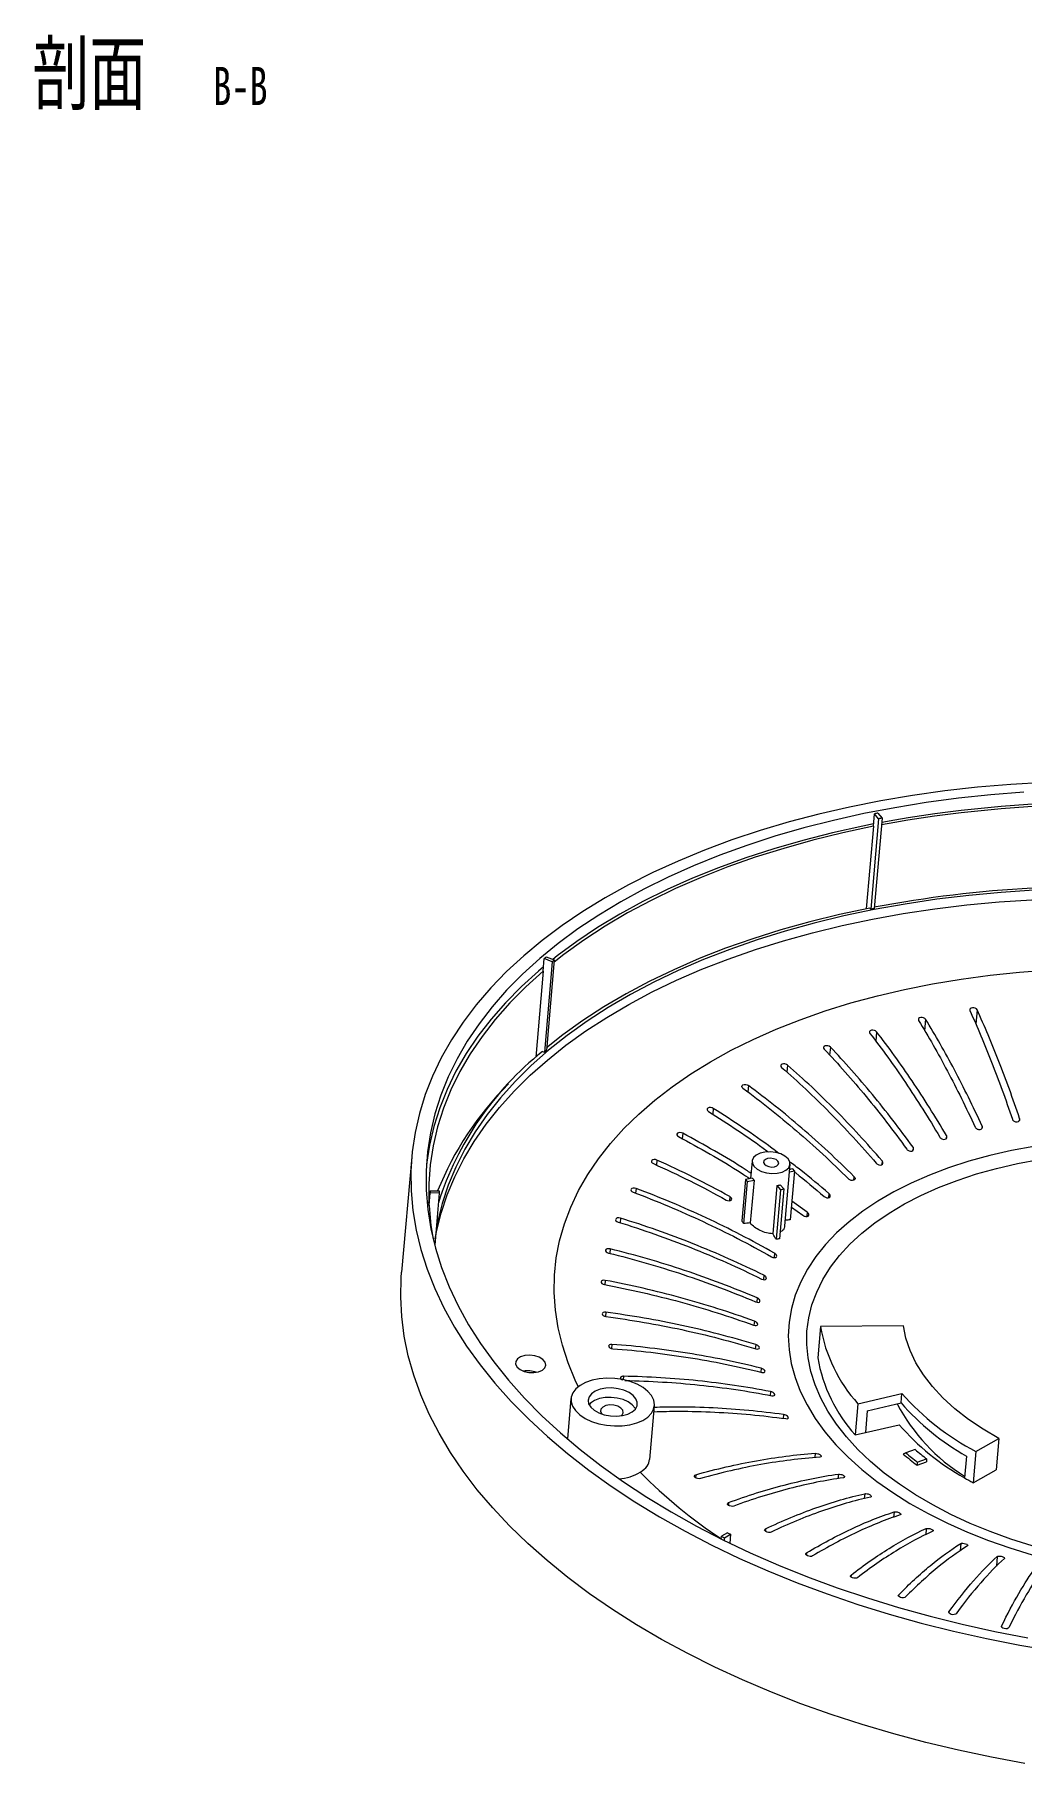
# Model space of a CAD drawing. Header units: inches. Extents: x -602 to 2189, y 557 to 1254.
# Drawn here: x -86.4 to 4.4, y 716.6 to 875.6 of the extents above; entities that cross this region are included whole.
import ezdxf

# ---------------------------------------------------------------- set-up
doc = ezdxf.new("R2010")
doc.units = ezdxf.units.IN
doc.styles.add('SLDTEXTSTYLE1', font='TXT', dxfattribs={"width": 0.75, "bigfont": 'bigfont'})
doc.styles.add('SLDTEXTSTYLE3', font='TXT', dxfattribs={"width": 0.7})

# ---------------------------------------------------------------- blocks, each defined once
blk = doc.blocks.new('SW_NOTE_3')
at = {"color": 0, "linetype": 'Continuous', "lineweight": 0, "attachment_point": 2}
for s, insert, char_height, style in [('剖面', (8.33, 8.19), 6.35, 'SLDTEXTSTYLE1'), ('B-B', (22.23, 5.8), 3.5, 'SLDTEXTSTYLE3')]:
    blk.add_mtext(s, dxfattribs=dict(at, insert=insert, char_height=char_height, style=style))

msp = doc.modelspace()

# ---------------------------------------------------------------- linework, layer by layer
at = {"color": 7, "linetype": 'Continuous', "lineweight": 15}
for p, q in [((-8.758, 803.526), (-9.485, 795.194)), ((-9.239, 802.826), (-9.139, 803.975)), ((-8.439, 803.589), (-9.166, 795.256)), ((-8.758, 803.526), (-9.139, 803.975)), ((-8.82, 804.038), (-8.439, 803.589)), ((-9.239, 802.826), (-9.902, 795.242)), ((-9.581, 795.306), (-9.485, 795.194)), ((-39.602, 789.505), (-39.502, 790.655)), ((-38.769, 790.377), (-39.502, 790.655)), ((-38.769, 790.377), (-39.497, 782.045)), ((-39.316, 790.812), (-38.583, 790.535)), ((-38.583, 790.535), (-39.311, 782.202)), ((-39.602, 789.505), (-40.294, 781.579)), ((-39.679, 782.114), (-39.497, 782.045)), ((-51.691, 772.441), (-52.619, 761.809)), ((-20.389, 772.044), (-20.529, 770.443)), ((-17.396, 766.078), (-16.902, 771.74)), ((-16.647, 771.338), (-16.943, 771.27)), ((-16.935, 771.364), (-16.842, 771.293)), ((-16.489, 771.151), (-16.647, 771.338)), ((-21.003, 770.334), (-21.335, 766.528)), ((-20.845, 770.147), (-21.181, 766.292)), ((-20.373, 770.479), (-21.003, 770.334)), ((-21.003, 770.334), (-20.845, 770.147)), ((-20.845, 770.147), (-20.215, 770.293)), ((-20.215, 770.293), (-20.559, 766.344)), ((-18.114, 769.779), (-18.5, 765.359)), ((-18.114, 769.779), (-17.793, 769.401)), ((-17.482, 769.473), (-17.803, 769.85)), ((-16.963, 771.042), (-16.489, 771.151)), ((-16.489, 771.151), (-16.884, 766.627)), ((-50.109, 768.152), (-50.008, 769.301)), ((-50.099, 767.952), (-49.998, 769.101)), ((-50.008, 769.301), (-49.17, 769.289)), ((-49.161, 769.089), (-49.998, 769.101)), ((-49.161, 769.089), (-49.579, 764.301)), ((-17.793, 769.401), (-18.19, 764.86)), ((-17.482, 769.473), (-17.884, 764.877)), ((-17.793, 769.401), (-17.482, 769.473)), ((-15.33, 767.341), (-16.734, 768.347)), ((-16.78, 767.81), (-15.716, 767.048)), ((-14.112, 756.815), (-14.363, 753.941)), ((-6.479, 756.872), (-14.112, 756.815)), ((-10.663, 749.718), (-6.618, 750.651)), ((-6.693, 749.789), (-6.618, 750.651)), ((-37.047, 750.205), (-37.372, 746.479)), ((-29.807, 744.596), (-29.376, 749.535)), ((-10.663, 749.718), (-10.914, 746.845)), ((-9.805, 749.072), (-9.98, 747.06)), ((-9.805, 749.072), (-6.693, 749.789)), ((-34.22, 748.793), (-34.193, 748.764)), ((-9.98, 747.06), (-6.869, 747.778)), ((-10.914, 746.845), (-9.98, 747.06)), ((0.172, 745.33), (2.307, 746.519)), ((2.307, 746.519), (2.056, 743.645)), ((-5.407, 745.499), (-6.263, 745.206)), ((-5.226, 744.067), (-4.367, 744.361)), ((-5.201, 744.355), (-5.226, 744.067)), ((-5.201, 744.355), (-4.342, 744.648)), ((-4.342, 744.648), (-4.367, 744.361)), ((-0.685, 744.911), (-0.861, 742.9)), ((0.172, 745.33), (-0.079, 742.457)), ((-0.079, 742.457), (2.056, 743.645)), ((-22.656, 737.854), (-23.202, 737.523)), ((-23.223, 737.282), (-23.202, 737.523)), ((-22.946, 737.145), (-22.925, 737.385)), ((-22.925, 737.385), (-22.379, 737.716)), ((-22.379, 737.716), (-22.45, 736.902))]:
    msp.add_line(p, q, dxfattribs=at)
at = {"color": 8, "linetype": 'Continuous', "lineweight": 15}
for p, q in [((0.3, 785.955), (0.183, 784.62)), ((-8.949, 783.931), (-9.024, 783.064)), ((-4.435, 785.079), (-4.527, 784.03)), ((-13.197, 782.523), (-13.262, 781.78)), ((-17.14, 780.868), (-17.197, 780.215)), ((-20.739, 778.982), (-20.79, 778.396)), ((-23.96, 776.883), (-24.006, 776.349)), ((-26.772, 774.592), (-26.815, 774.097)), ((0.76, 775.263), (0.74, 775.036)), ((4.207, 775.95), (4.192, 775.773)), ((-5.594, 773.303), (-5.621, 772.996)), ((-2.518, 774.378), (-2.542, 774.106)), ((-29.147, 772.129), (-29.188, 771.665)), ((-8.44, 772.049), (-8.47, 771.708)), ((-11.027, 770.628), (-11.059, 770.261)), ((-31.064, 769.52), (-31.102, 769.081)), ((-22.445, 768.778), (-22.479, 768.384)), ((-13.331, 769.054), (-13.365, 768.669)), ((-32.503, 766.788), (-32.539, 766.368)), ((-15.33, 767.341), (-15.366, 766.94)), ((-33.45, 763.961), (-33.486, 763.555)), ((-18.339, 763.568), (-18.375, 763.157)), ((-33.898, 761.065), (-33.932, 760.669)), ((-19.32, 761.544), (-19.355, 761.139)), ((-19.938, 759.454), (-19.969, 759.101)), ((-33.84, 758.128), (-33.874, 757.739)), ((-20.187, 757.317), (-20.219, 756.948)), ((-33.279, 755.179), (-33.312, 754.801)), ((-20.065, 755.156), (-20.098, 754.783)), ((-32.219, 752.245), (-32.247, 751.93)), ((-19.573, 752.989), (-19.605, 752.627)), ((-18.716, 750.838), (-18.747, 750.484)), ((-17.503, 748.725), (-17.533, 748.374)), ((-14.593, 745.16), (-14.628, 744.759)), ((-25.563, 743.189), (-25.588, 742.909)), ((-12.462, 743.248), (-12.499, 742.826)), ((-10.034, 741.446), (-10.074, 740.992)), ((-22.556, 740.626), (-22.578, 740.374)), ((-7.332, 739.771), (-7.376, 739.27)), ((-19.154, 738.219), (-19.173, 737.996)), ((-4.383, 738.239), (-4.433, 737.666)), ((-1.215, 736.865), (-1.275, 736.177)), ((-15.388, 735.99), (-15.405, 735.796)), ((2.142, 735.663), (2.065, 734.772)), ((-11.296, 733.962), (-11.309, 733.803)), ((-6.916, 732.154), (-6.927, 732.023)), ((-2.29, 730.582), (-2.298, 730.491)), ((2.536, 729.263), (2.532, 729.216))]:
    msp.add_line(p, q, dxfattribs=at)
at = {"color": 7, "linetype": 'Continuous', "lineweight": 15, "flags": 128}
for points in [[(6.48, 806.87), (3.395, 806.687), (0.341, 806.425), (-2.675, 806.084), (-5.648, 805.666), (-8.571, 805.169), (-11.44, 804.597), (-14.248, 803.95), (-16.991, 803.229), (-19.662, 802.435), (-22.257, 801.57), (-24.77, 800.637), (-27.196, 799.636), (-29.531, 798.569), (-31.771, 797.44), (-33.91, 796.249), (-35.944, 794.999), (-37.87, 793.693), (-39.684, 792.333), (-41.383, 790.923), (-42.962, 789.464), (-44.419, 787.959), (-45.751, 786.412), (-46.955, 784.825), (-48.03, 783.202), (-48.972, 781.546), (-49.781, 779.86), (-50.454, 778.147), (-50.99, 776.41), (-51.388, 774.654), (-51.648, 772.882), (-51.769, 771.096), (-51.75, 769.301), (-51.591, 767.499), (-51.294, 765.696), (-50.858, 763.893), (-50.285, 762.095), (-49.575, 760.305), (-48.73, 758.527), (-47.752, 756.763), (-46.642, 755.018), (-45.403, 753.296), (-44.036, 751.598)], [(4.586, 805.954), (1.562, 805.718), (-1.427, 805.403), (-4.375, 805.01), (-7.275, 804.541), (-10.122, 803.995), (-12.91, 803.375), (-15.635, 802.68), (-18.289, 801.913), (-20.869, 801.076), (-23.368, 800.169), (-25.783, 799.195), (-28.108, 798.155), (-30.338, 797.052), (-32.47, 795.888), (-34.498, 794.665), (-36.42, 793.386), (-38.23, 792.052), (-39.926, 790.667), (-41.505, 789.234), (-42.962, 787.755), (-44.295, 786.234), (-45.502, 784.672), (-46.58, 783.074), (-47.527, 781.443), (-48.34, 779.781), (-49.02, 778.093), (-49.563, 776.381), (-49.969, 774.649), (-50.238, 772.9), (-50.368, 771.137), (-50.36, 769.366), (-50.213, 767.587), (-49.927, 765.807), (-49.504, 764.027), (-48.945, 762.251), (-48.249, 760.483), (-47.419, 758.727), (-46.456, 756.985), (-45.363, 755.262), (-44.14, 753.561), (-42.792, 751.885)], [(-9.22, 803.048), (-10.222, 802.846), (-13.011, 802.225), (-15.735, 801.531), (-18.389, 800.764), (-20.969, 799.927), (-23.469, 799.02), (-25.883, 798.046), (-28.208, 797.006), (-30.439, 795.903), (-32.57, 794.739), (-34.599, 793.516), (-36.52, 792.236), (-38.331, 790.903), (-38.729, 790.59)], [(-9.239, 802.826), (-12.054, 802.225), (-14.806, 801.55), (-17.488, 800.801), (-20.097, 799.979), (-22.625, 799.088), (-25.069, 798.127), (-27.424, 797.1), (-29.684, 796.009), (-31.845, 794.855), (-33.903, 793.641), (-35.853, 792.369), (-37.693, 791.042), (-38.601, 790.334)], [(5.524, 796.947), (2.509, 796.748), (-0.472, 796.47), (-3.415, 796.114), (-6.312, 795.681), (-9.159, 795.17), (-11.949, 794.584), (-14.677, 793.924), (-17.338, 793.19), (-19.925, 792.385), (-22.433, 791.51), (-24.858, 790.566), (-27.195, 789.556), (-29.438, 788.482), (-31.583, 787.345), (-33.627, 786.149), (-35.564, 784.896), (-37.391, 783.588), (-39.104, 782.227), (-40.7, 780.817), (-42.175, 779.361), (-43.526, 777.861), (-44.751, 776.32), (-45.847, 774.742), (-46.812, 773.13), (-47.644, 771.487), (-48.341, 769.817), (-48.903, 768.122), (-49.326, 766.406), (-49.453, 765.74)], [(-49.528, 764.878), (-49.406, 765.522), (-48.985, 767.236), (-48.426, 768.93), (-47.732, 770.599), (-46.903, 772.241), (-45.941, 773.852), (-44.848, 775.429), (-43.627, 776.969), (-42.279, 778.468), (-40.808, 779.924), (-39.217, 781.333), (-37.508, 782.694), (-35.686, 784.002), (-33.753, 785.256), (-31.715, 786.452), (-29.574, 787.589), (-27.336, 788.664), (-25.004, 789.675), (-22.584, 790.62), (-20.081, 791.496), (-17.499, 792.303), (-14.844, 793.038), (-12.121, 793.701), (-9.335, 794.289), (-6.493, 794.801), (-3.6, 795.237), (-0.662, 795.596), (2.315, 795.877), (5.325, 796.078)], [(-9.581, 795.306), (-12.37, 794.711), (-15.097, 794.043), (-17.756, 793.301), (-20.341, 792.488), (-22.848, 791.605), (-25.27, 790.654), (-27.604, 789.637), (-29.844, 788.556), (-31.987, 787.413), (-34.027, 786.211), (-35.961, 784.952), (-37.784, 783.637), (-39.29, 782.442)], [(-39.567, 789.908), (-40.027, 789.518), (-41.605, 788.085), (-43.062, 786.606), (-44.395, 785.084), (-45.602, 783.523), (-46.68, 781.925), (-47.627, 780.294), (-48.441, 778.632), (-49.12, 776.944), (-49.663, 775.231), (-50.07, 773.499), (-50.338, 771.75), (-50.339, 771.743)], [(-39.602, 789.505), (-41.194, 788.071), (-42.664, 786.591), (-44.009, 785.067), (-45.226, 783.502), (-46.312, 781.901), (-47.266, 780.266), (-48.086, 778.6), (-48.77, 776.906), (-49.316, 775.189), (-49.724, 773.451), (-49.992, 771.697), (-50.12, 769.929), (-50.109, 768.152)], [(-36.375, 751.297), (-36.657, 751.892), (-37.318, 753.492), (-37.842, 755.101), (-38.23, 756.714), (-38.48, 758.329), (-38.591, 759.94), (-38.563, 761.544), (-38.396, 763.137), (-38.091, 764.715), (-37.648, 766.275), (-37.068, 767.812), (-36.354, 769.323), (-35.505, 770.804), (-34.525, 772.252), (-33.416, 773.663), (-32.181, 775.033), (-30.823, 776.36), (-29.344, 777.64), (-27.749, 778.87), (-26.041, 780.046), (-24.224, 781.167), (-22.304, 782.23), (-20.284, 783.231), (-18.17, 784.168), (-15.966, 785.04), (-13.679, 785.844), (-11.313, 786.578), (-8.874, 787.24), (-6.368, 787.828), (-3.802, 788.342), (-1.181, 788.78), (1.488, 789.141), (4.198, 789.424), (6.944, 789.628)], [(-20.201, 771.533), (-19.915, 771.285), (-19.526, 771.086), (-19.066, 770.952), (-18.572, 770.895), (-18.084, 770.918), (-17.641, 771.02), (-17.279, 771.193), (-17.029, 771.422), (-16.909, 771.689), (-16.93, 771.973), (-17.09, 772.251), (-17.376, 772.499), (-17.765, 772.698), (-18.225, 772.832), (-18.719, 772.889), (-19.207, 772.866), (-19.65, 772.764), (-20.012, 772.591), (-20.262, 772.362), (-20.382, 772.094), (-20.361, 771.811), (-20.201, 771.533)], [(-19.268, 771.749), (-19.099, 771.617), (-18.862, 771.527), (-18.591, 771.492), (-18.329, 771.519), (-18.115, 771.602), (-17.982, 771.73), (-17.949, 771.882), (-18.023, 772.035), (-18.192, 772.167), (-18.429, 772.257), (-18.7, 772.292), (-18.962, 772.265), (-19.176, 772.182), (-19.309, 772.054), (-19.342, 771.902), (-19.268, 771.749)], [(-50.099, 767.952), (-49.924, 766.115), (-49.721, 764.866)], [(4.691, 716.636), (1.621, 717.204), (-1.415, 717.846), (-4.413, 718.562), (-7.366, 719.35), (-10.269, 720.209), (-13.115, 721.136), (-15.9, 722.131), (-18.618, 723.191), (-21.263, 724.314), (-23.832, 725.498), (-26.317, 726.741), (-28.715, 728.04), (-31.022, 729.392), (-33.231, 730.796), (-35.34, 732.248), (-37.344, 733.745), (-39.24, 735.285), (-41.022, 736.865), (-42.689, 738.481), (-44.237, 740.131), (-45.662, 741.81), (-46.962, 743.517), (-48.135, 745.247), (-49.178, 746.997), (-50.089, 748.764), (-50.866, 750.544), (-51.508, 752.334), (-52.014, 754.13), (-52.382, 755.93), (-52.613, 757.728), (-52.704, 759.523), (-52.657, 761.31), (-52.619, 761.809)], [(2.307, 746.519), (0.843, 747.372), (-0.509, 748.283), (-1.741, 749.244), (-2.846, 750.251), (-3.817, 751.296), (-4.648, 752.374), (-5.334, 753.478), (-5.869, 754.6), (-6.252, 755.734), (-6.479, 756.872)], [(-42.005, 753.093), (-41.732, 752.866), (-41.354, 752.695), (-40.911, 752.598), (-40.452, 752.586), (-40.027, 752.66), (-39.681, 752.811), (-39.452, 753.025), (-39.365, 753.277), (-39.429, 753.54), (-39.637, 753.785), (-39.967, 753.987), (-40.384, 754.123), (-40.841, 754.178), (-41.289, 754.147), (-41.68, 754.032), (-41.972, 753.847), (-42.132, 753.611), (-42.143, 753.35), (-42.005, 753.093)], [(-44.036, 751.598), (-42.546, 749.929), (-40.934, 748.292), (-39.204, 746.69), (-37.359, 745.127), (-35.403, 743.604), (-33.34, 742.126), (-31.174, 740.696), (-28.908, 739.315), (-26.547, 737.987), (-24.097, 736.714), (-21.562, 735.499), (-18.946, 734.344), (-16.255, 733.251), (-13.494, 732.223), (-10.668, 731.262), (-7.784, 730.369), (-4.847, 729.546), (-1.862, 728.795), (1.165, 728.118), (4.228, 727.515), (7.32, 726.987)], [(-42.792, 751.885), (-41.32, 750.237), (-39.727, 748.621), (-38.017, 747.04), (-36.193, 745.498), (-34.258, 743.996), (-32.217, 742.538), (-30.073, 741.128), (-27.831, 739.767), (-25.495, 738.459), (-23.07, 737.206), (-20.56, 736.011), (-17.971, 734.875), (-15.308, 733.802), (-12.576, 732.794), (-9.78, 731.851), (-6.926, 730.977), (-4.02, 730.173), (-1.067, 729.441), (1.926, 728.781), (4.954, 728.196)], [(-36.634, 749.081), (-36.243, 748.707), (-35.742, 748.375), (-35.149, 748.097), (-34.487, 747.883), (-33.778, 747.741), (-33.049, 747.676), (-32.326, 747.69), (-31.635, 747.783), (-31.001, 747.951), (-30.446, 748.189), (-29.992, 748.488), (-29.654, 748.836), (-29.445, 749.222), (-29.371, 749.631), (-29.437, 750.049), (-29.639, 750.461), (-29.97, 750.851), (-30.418, 751.205), (-30.967, 751.512), (-31.597, 751.759), (-32.286, 751.938), (-33.008, 752.042), (-33.737, 752.067), (-34.448, 752.013), (-35.113, 751.882), (-35.71, 751.678), (-36.217, 751.409), (-36.615, 751.084), (-36.89, 750.715), (-37.032, 750.316), (-37.036, 749.9), (-36.902, 749.484), (-36.634, 749.081)], [(-35.234, 749.404), (-34.914, 749.117), (-34.488, 748.878), (-33.981, 748.7), (-33.426, 748.597), (-32.858, 748.573), (-32.311, 748.631), (-31.822, 748.767), (-31.419, 748.972), (-31.129, 749.233), (-30.97, 749.535), (-30.952, 749.857), (-31.076, 750.181), (-31.334, 750.485), (-31.71, 750.75), (-32.18, 750.96), (-32.715, 751.102), (-33.281, 751.166), (-33.843, 751.149), (-34.365, 751.051), (-34.815, 750.879), (-35.164, 750.644), (-35.39, 750.36), (-35.479, 750.046), (-35.426, 749.72), (-35.234, 749.404)], [(-31.114, 749.253), (-31.151, 749.319), (-31.409, 749.623), (-31.785, 749.888), (-32.255, 750.098), (-32.79, 750.24), (-33.356, 750.304), (-33.918, 750.287), (-34.44, 750.189), (-34.89, 750.017), (-35.239, 749.782), (-35.384, 749.626)], [(-32.436, 748.61), (-32.345, 748.691), (-32.243, 748.897), (-32.282, 749.117), (-32.456, 749.323), (-32.743, 749.486), (-33.103, 749.584), (-33.488, 749.605), (-33.846, 749.546), (-34.128, 749.413), (-34.296, 749.226), (-34.328, 749.01), (-34.22, 748.793), (-34.22, 748.793)]]:
    msp.add_lwpolyline(points, dxfattribs=at)
at = {"color": 8, "linetype": 'Continuous', "lineweight": 15, "flags": 128}
for points in [[(5.507, 773.376), (3.453, 772.999), (1.459, 772.547), (-0.468, 772.02), (-2.32, 771.42), (-4.09, 770.751), (-5.771, 770.014), (-7.356, 769.214), (-8.84, 768.352), (-10.215, 767.432), (-11.477, 766.458), (-12.62, 765.435), (-13.64, 764.365), (-14.533, 763.253), (-15.296, 762.104), (-15.925, 760.922), (-16.418, 759.711), (-16.773, 758.478), (-16.988, 757.225), (-17.063, 755.96), (-16.997, 754.686), (-16.791, 753.408), (-16.446, 752.132), (-15.962, 750.863), (-15.342, 749.605), (-14.588, 748.365), (-13.703, 747.146), (-12.691, 745.953), (-11.556, 744.792), (-10.302, 743.666), (-8.934, 742.581), (-7.458, 741.541), (-5.879, 740.549), (-4.205, 739.61), (-2.44, 738.727), (-0.593, 737.905), (1.329, 737.145), (3.319, 736.452), (5.369, 735.828)], [(5.364, 736.637), (3.397, 737.263), (1.491, 737.956), (-0.345, 738.713), (-2.105, 739.531), (-3.78, 740.407), (-5.365, 741.338), (-6.853, 742.318), (-8.236, 743.345), (-9.511, 744.414), (-10.671, 745.521), (-11.713, 746.661), (-12.63, 747.829), (-13.42, 749.021), (-14.08, 750.232), (-14.607, 751.457), (-14.998, 752.69), (-15.253, 753.927), (-15.369, 755.162), (-15.347, 756.392), (-15.186, 757.609), (-14.888, 758.81), (-14.453, 759.99), (-13.884, 761.143), (-13.182, 762.265), (-12.35, 763.352), (-11.393, 764.398), (-10.313, 765.401), (-9.115, 766.354), (-7.805, 767.255), (-6.388, 768.1), (-4.868, 768.885), (-3.254, 769.608), (-1.55, 770.264), (0.235, 770.852), (2.094, 771.369), (4.02, 771.813), (6.005, 772.182)]]:
    msp.add_lwpolyline(points, dxfattribs=at)
at = {"color": 7, "linetype": 'Continuous', "lineweight": 15}
for centre, radius, start, end in [((12.466, 687.745), 117.117, 81.01519, 100.30882), ((12.427, 687.277), 117.784, 81.06733, 100.22128), ((9.899, 707.74), 98.101, 101.00033, 101.19016), ((10.025, 708.392), 96.971, 100.9765, 101.16858), ((11.674, 683.942), 113.377, 85.79379, 100.58598), ((9.297, 700.059), 96.971, 100.9765, 101.16858), ((-12.687, 759.237), 41.305, 130.14297, 130.48088), ((-12.27, 759.288), 40.85, 130.10062, 130.44242), ((-21.416, 759.323), 29.206, 128.70731, 162.29033), ((-12.998, 750.955), 40.85, 130.10062, 130.44242), ((-22.052, 758.336), 29.379, 134.92889, 158.10606), ((-19.495, 771.064), 1.055, 213.66072, 226.9736), ((-18.483, 772.091), 2.342, 279.07103, 286.89042), ((-27.348, 769.197), 22.784, 182.62957, 183.13196), ((-27.248, 770.346), 22.784, 182.62957, 183.13196), ((-26.69, 770.296), 22.502, 182.56633, 183.07499), ((0.009, 759.293), 14.337, 189.95317, 221.89681), ((-0.242, 756.419), 14.337, 189.95317, 221.89681), ((-41.023, 750.378), 2.364, 70.73898, 99.28084), ((11.298, 766.521), 23.934, 221.53547, 242.29929), ((8.057, 757.56), 17.021, 207.47264, 238.45468), ((10.75, 765.135), 23.233, 221.34019, 240.51349), ((10.575, 763.124), 23.233, 221.34019, 240.51349), ((9.914, 764.038), 25.061, 229.1098, 232.83332), ((10.089, 764.515), 25.302, 229.73919, 232.8224), ((10.411, 764.193), 24.488, 229.76368, 232.95215), ((-32.995, 747.473), 4.671, 274.60707, 299.69914), ((2.589, 776.298), 46.777, 224.66473, 236.51031), ((14.994, 769.984), 31.384, 239.65537, 241.29653), ((14.715, 812.4), 83.388, 243.37452, 243.58693), ((14.63, 812.909), 84.346, 243.35065, 243.56059)]:
    msp.add_arc(centre, radius, start, end, dxfattribs=at)
msp.add_ellipse((18.335, 753.587), major_axis=(31.668, 12.822), ratio=0.0657978, start_param=2.4331738, end_param=2.4446683, dxfattribs=at)
for points, knots in [([(0.3, 785.955), (0.273, 786.013), (0.212, 786.066), (0.051, 786.134), (-0.047, 786.148), (-0.221, 786.129), (-0.297, 786.096), (-0.384, 786), (-0.394, 785.939), (-0.367, 785.881)], [0, 0, 0, 0, 0.25, 0.25, 0.5, 0.5, 0.75, 0.75, 1, 1, 1, 1]), ([(-0.367, 785.881), (0.313, 784.38), (0.979, 782.796), (2.282, 779.465), (2.919, 777.718), (3.541, 775.888)], [0, 0, 0, 0, 0.5, 0.5, 1, 1, 1, 1]), ([(4.207, 775.95), (3.585, 777.782), (2.949, 779.532), (1.646, 782.867), (0.98, 784.452), (0.3, 785.955)], [0, 0, 0, 0, 0.5, 0.5, 1, 1, 1, 1]), ([(-8.949, 783.931), (-8.991, 783.986), (-9.067, 784.033), (-9.24, 784.082), (-9.338, 784.086), (-9.499, 784.047), (-9.562, 784.005), (-9.615, 783.9), (-9.606, 783.838), (-9.563, 783.782)], [0, 0, 0, 0, 0.25, 0.25, 0.5, 0.5, 0.75, 0.75, 1, 1, 1, 1]), ([(-2.518, 774.378), (-3.553, 776.136), (-4.606, 777.811), (-6.75, 780.996), (-7.84, 782.506), (-8.949, 783.931)], [0, 0, 0, 0, 0.5, 0.5, 1, 1, 1, 1]), ([(-4.435, 785.079), (-4.47, 785.136), (-4.539, 785.185), (-4.707, 785.244), (-4.805, 785.253), (-4.973, 785.224), (-5.043, 785.186), (-5.114, 785.085), (-5.114, 785.024), (-5.079, 784.967)], [0, 0, 0, 0, 0.25, 0.25, 0.5, 0.5, 0.75, 0.75, 1, 1, 1, 1]), ([(-5.079, 784.967), (-4.18, 783.498), (-3.298, 781.946), (-1.566, 778.678), (-0.716, 776.961), (0.117, 775.162)], [0, 0, 0, 0, 0.5, 0.5, 1, 1, 1, 1]), ([(0.76, 775.263), (-0.073, 777.064), (-0.922, 778.782), (-2.654, 782.055), (-3.536, 783.608), (-4.435, 785.079)], [0, 0, 0, 0, 0.5, 0.5, 1, 1, 1, 1]), ([(-13.197, 782.523), (-13.248, 782.576), (-13.329, 782.618), (-13.507, 782.658), (-13.603, 782.656), (-13.755, 782.608), (-13.809, 782.563), (-13.846, 782.453), (-13.827, 782.392), (-13.776, 782.339)], [0, 0, 0, 0, 0.25, 0.25, 0.5, 0.5, 0.75, 0.75, 1, 1, 1, 1]), ([(-13.776, 782.339), (-12.468, 780.971), (-11.181, 779.52), (-8.647, 776.45), (-7.399, 774.832), (-6.172, 773.13)], [0, 0, 0, 0, 0.5, 0.5, 1, 1, 1, 1]), ([(-5.594, 773.303), (-6.821, 775.007), (-8.068, 776.627), (-10.602, 779.701), (-11.889, 781.154), (-13.197, 782.523)], [0, 0, 0, 0, 0.5, 0.5, 1, 1, 1, 1]), ([(-9.563, 783.782), (-8.454, 782.358), (-7.364, 780.85), (-5.22, 777.669), (-4.167, 775.996), (-3.131, 774.24)], [0, 0, 0, 0, 0.5, 0.5, 1, 1, 1, 1]), ([(-17.14, 780.868), (-17.198, 780.919), (-17.284, 780.956), (-17.464, 780.987), (-17.558, 780.979), (-17.699, 780.922), (-17.746, 780.873), (-17.764, 780.761), (-17.736, 780.701), (-17.678, 780.65)], [0, 0, 0, 0, 0.25, 0.25, 0.5, 0.5, 0.75, 0.75, 1, 1, 1, 1]), ([(-8.44, 772.049), (-9.846, 773.688), (-11.274, 775.241), (-14.174, 778.181), (-15.646, 779.567), (-17.14, 780.868)], [0, 0, 0, 0, 0.5, 0.5, 1, 1, 1, 1]), ([(-17.678, 780.65), (-16.184, 779.351), (-14.712, 777.966), (-11.812, 775.03), (-10.383, 773.479), (-8.977, 771.843)], [0, 0, 0, 0, 0.5, 0.5, 1, 1, 1, 1]), ([(-21.231, 778.733), (-21.296, 778.78), (-21.332, 778.84), (-21.332, 778.952), (-21.295, 779.004), (-21.166, 779.069), (-21.076, 779.083), (-20.892, 779.062), (-20.803, 779.029), (-20.739, 778.982)], [0, 0, 0, 0, 0.25, 0.25, 0.5, 0.5, 0.75, 0.75, 1, 1, 1, 1]), ([(-21.231, 778.733), (-19.565, 777.512), (-17.923, 776.206), (-14.686, 773.425), (-13.09, 771.95), (-11.518, 770.39)], [0, 0, 0, 0, 0.5, 0.5, 1, 1, 1, 1]), ([(-11.027, 770.628), (-12.599, 772.191), (-14.194, 773.668), (-17.431, 776.452), (-19.073, 777.76), (-20.739, 778.982)], [0, 0, 0, 0, 0.5, 0.5, 1, 1, 1, 1]), ([(-23.96, 776.883), (-24.031, 776.927), (-24.124, 776.955), (-24.304, 776.965), (-24.391, 776.947), (-24.506, 776.874), (-24.535, 776.82), (-24.517, 776.706), (-24.472, 776.649), (-24.401, 776.605)], [0, 0, 0, 0, 0.25, 0.25, 0.5, 0.5, 0.75, 0.75, 1, 1, 1, 1]), ([(-24.401, 776.605), (-23.502, 776.029), (-21.702, 774.875), (-19.879, 773.616), (-18.966, 772.916), (-18.93, 772.889)], [0, 0, 0, 0, 0.4893919, 0.9799591, 1, 1, 1, 1]), ([(-17.928, 772.734), (-18.133, 772.892), (-19.221, 773.731), (-21.231, 775.134), (-23.049, 776.3), (-23.96, 776.883)], [0, 0, 0, 0, 0.1041239, 0.5515119, 1, 1, 1, 1]), ([(-26.772, 774.592), (-26.848, 774.632), (-26.943, 774.654), (-27.121, 774.654), (-27.203, 774.631), (-27.304, 774.551), (-27.323, 774.495), (-27.287, 774.382), (-27.234, 774.327), (-27.158, 774.287)], [0, 0, 0, 0, 0.25, 0.25, 0.5, 0.5, 0.75, 0.75, 1, 1, 1, 1]), ([(-20.488, 770.907), (-20.64, 771.008), (-21.743, 771.741), (-23.836, 772.989), (-25.792, 774.057), (-26.772, 774.592)], [0, 0, 0, 0, 0.073936, 0.5363994, 1, 1, 1, 1]), ([(0.117, 775.162), (0.15, 775.091), (0.215, 775.026), (0.379, 774.942), (0.478, 774.923), (0.65, 774.949), (0.721, 774.993), (0.792, 775.116), (0.793, 775.191), (0.76, 775.263)], [0, 0, 0, 0, 0.25, 0.25, 0.5, 0.5, 0.75, 0.75, 1, 1, 1, 1]), ([(3.541, 775.888), (3.566, 775.815), (3.624, 775.747), (3.781, 775.654), (3.879, 775.63), (4.056, 775.645), (4.134, 775.685), (4.222, 775.803), (4.232, 775.877), (4.207, 775.95)], [0, 0, 0, 0, 0.25, 0.25, 0.5, 0.5, 0.75, 0.75, 1, 1, 1, 1]), ([(-27.158, 774.287), (-26.19, 773.76), (-24.253, 772.705), (-22.067, 771.4), (-20.863, 770.6), (-20.601, 770.426)], [0, 0, 0, 0, 0.4385983, 0.8782499, 1, 1, 1, 1]), ([(-6.172, 773.13), (-6.124, 773.063), (-6.047, 773.006), (-5.872, 772.939), (-5.775, 772.932), (-5.62, 772.977), (-5.564, 773.029), (-5.528, 773.16), (-5.546, 773.235), (-5.594, 773.303)], [0, 0, 0, 0, 0.25, 0.25, 0.5, 0.5, 0.75, 0.75, 1, 1, 1, 1]), ([(-3.131, 774.24), (-3.091, 774.171), (-3.019, 774.11), (-2.849, 774.034), (-2.75, 774.021), (-2.586, 774.057), (-2.522, 774.105), (-2.468, 774.232), (-2.477, 774.308), (-2.518, 774.378)], [0, 0, 0, 0, 0.25, 0.25, 0.5, 0.5, 0.75, 0.75, 1, 1, 1, 1]), ([(-29.147, 772.129), (-29.228, 772.165), (-29.324, 772.183), (-29.498, 772.172), (-29.574, 772.144), (-29.66, 772.058), (-29.67, 772.001), (-29.616, 771.889), (-29.555, 771.837), (-29.474, 771.801)], [0, 0, 0, 0, 0.25, 0.25, 0.5, 0.5, 0.75, 0.75, 1, 1, 1, 1]), ([(-13.331, 769.054), (-14.187, 769.78), (-15.381, 770.794), (-16.606, 771.723), (-16.954, 771.987)], [0, 0, 0, 0, 0.71620241, 1, 1, 1, 1]), ([(-8.977, 771.843), (-8.921, 771.778), (-8.839, 771.725), (-8.662, 771.669), (-8.567, 771.667), (-8.423, 771.721), (-8.376, 771.777), (-8.357, 771.91), (-8.384, 771.984), (-8.44, 772.049)], [0, 0, 0, 0, 0.25, 0.25, 0.5, 0.5, 0.75, 0.75, 1, 1, 1, 1]), ([(-16.499, 771.03), (-16.461, 771.002), (-15.537, 770.296), (-14.636, 769.526), (-13.772, 768.787)], [0, 0, 0, 0, 0.0408765, 1, 1, 1, 1]), ([(-11.027, 770.628), (-10.965, 770.566), (-10.929, 770.493), (-10.929, 770.36), (-10.968, 770.301), (-11.099, 770.238), (-11.19, 770.234), (-11.371, 770.28), (-11.457, 770.329), (-11.518, 770.39)], [0, 0, 0, 0, 0.25, 0.25, 0.5, 0.5, 0.75, 0.75, 1, 1, 1, 1]), ([(-31.064, 769.52), (-31.148, 769.551), (-31.245, 769.563), (-31.413, 769.543), (-31.482, 769.51), (-31.552, 769.419), (-31.552, 769.361), (-31.482, 769.251), (-31.414, 769.202), (-31.329, 769.171)], [0, 0, 0, 0, 0.25, 0.25, 0.5, 0.5, 0.75, 0.75, 1, 1, 1, 1]), ([(-31.329, 769.171), (-29.152, 768.358), (-27.003, 767.456), (-22.761, 765.476), (-20.668, 764.398), (-18.604, 763.231)], [0, 0, 0, 0, 0.5, 0.5, 1, 1, 1, 1]), ([(-18.339, 763.568), (-20.403, 764.738), (-22.496, 765.818), (-26.737, 767.802), (-28.886, 768.705), (-31.064, 769.52)], [0, 0, 0, 0, 0.5, 0.5, 1, 1, 1, 1]), ([(-22.771, 768.455), (-22.692, 768.411), (-22.597, 768.385), (-22.425, 768.382), (-22.348, 768.405), (-22.262, 768.49), (-22.252, 768.551), (-22.305, 768.674), (-22.365, 768.734), (-22.445, 768.778)], [0, 0, 0, 0, 0.25, 0.25, 0.5, 0.5, 0.75, 0.75, 1, 1, 1, 1]), ([(-13.772, 768.787), (-13.703, 768.729), (-13.614, 768.685), (-13.436, 768.649), (-13.349, 768.658), (-13.231, 768.728), (-13.201, 768.789), (-13.219, 768.924), (-13.263, 768.996), (-13.331, 769.054)], [0, 0, 0, 0, 0.25, 0.25, 0.5, 0.5, 0.75, 0.75, 1, 1, 1, 1]), ([(-32.503, 766.788), (-32.59, 766.815), (-32.687, 766.821), (-32.846, 766.791), (-32.909, 766.754), (-32.961, 766.659), (-32.952, 766.601), (-32.866, 766.495), (-32.791, 766.449), (-32.704, 766.422)], [0, 0, 0, 0, 0.25, 0.25, 0.5, 0.5, 0.75, 0.75, 1, 1, 1, 1]), ([(-19.32, 761.544), (-21.459, 762.598), (-23.627, 763.561), (-28.022, 765.309), (-30.247, 766.094), (-32.503, 766.788)], [0, 0, 0, 0, 0.5, 0.5, 1, 1, 1, 1]), ([(-21.181, 766.292), (-21.208, 766.332), (-21.234, 766.373), (-21.273, 766.433), (-21.286, 766.453), (-21.311, 766.49), (-21.323, 766.509), (-21.335, 766.528)], [0, 0, 0, 0, 0.5, 0.5, 0.75, 0.75, 1, 1, 1, 1]), ([(-15.716, 767.048), (-15.642, 766.993), (-15.551, 766.955), (-15.375, 766.929), (-15.292, 766.943), (-15.189, 767.021), (-15.169, 767.083), (-15.205, 767.218), (-15.257, 767.287), (-15.33, 767.341)], [0, 0, 0, 0, 0.25, 0.25, 0.5, 0.5, 0.75, 0.75, 1, 1, 1, 1]), ([(-32.704, 766.422), (-30.449, 765.73), (-28.223, 764.947), (-23.828, 763.202), (-21.66, 762.241), (-19.52, 761.19)], [0, 0, 0, 0, 0.5, 0.5, 1, 1, 1, 1]), ([(-20.559, 766.344), (-20.663, 766.335), (-20.767, 766.327), (-20.975, 766.309), (-21.078, 766.301), (-21.181, 766.292)], [0, 0, 0, 0, 0.5, 0.5, 1, 1, 1, 1]), ([(-18.5, 765.359), (-18.686, 765.363), (-18.879, 765.39), (-19.272, 765.49), (-19.465, 765.56), (-19.838, 765.738), (-20.009, 765.842), (-20.321, 766.08), (-20.453, 766.207), (-20.559, 766.344)], [0, 0, 0, 0, 0.25, 0.25, 0.5, 0.5, 0.75, 0.75, 1, 1, 1, 1]), ([(-18.19, 764.86), (-18.242, 764.945), (-18.321, 765.071), (-18.399, 765.198), (-18.452, 765.282), (-18.475, 765.32), (-18.5, 765.359)], [0, 0, 0, 0, 0.5, 0.75, 0.75, 1, 1, 1, 1]), ([(-17.422, 766.08), (-17.424, 766.012), (-17.43, 765.818), (-17.583, 765.613), (-17.77, 765.533), (-17.828, 765.509)], [0, 0, 0, 0, 0.2734553, 0.7745152, 1, 1, 1, 1]), ([(-33.45, 763.961), (-33.54, 763.983), (-33.635, 763.984), (-33.786, 763.944), (-33.84, 763.904), (-33.876, 763.805), (-33.857, 763.747), (-33.755, 763.645), (-33.675, 763.604), (-33.585, 763.582)], [0, 0, 0, 0, 0.25, 0.25, 0.5, 0.5, 0.75, 0.75, 1, 1, 1, 1]), ([(-33.585, 763.582), (-31.274, 763.014), (-28.993, 762.355), (-24.488, 760.857), (-22.265, 760.017), (-20.071, 759.087)], [0, 0, 0, 0, 0.5, 0.5, 1, 1, 1, 1]), ([(-19.938, 759.454), (-22.131, 760.387), (-24.354, 761.228), (-28.858, 762.731), (-31.139, 763.392), (-33.45, 763.961)], [0, 0, 0, 0, 0.5, 0.5, 1, 1, 1, 1]), ([(-18.604, 763.231), (-18.522, 763.185), (-18.428, 763.157), (-18.263, 763.151), (-18.192, 763.175), (-18.121, 763.264), (-18.121, 763.329), (-18.191, 763.459), (-18.257, 763.522), (-18.339, 763.568)], [0, 0, 0, 0, 0.25, 0.25, 0.5, 0.5, 0.75, 0.75, 1, 1, 1, 1]), ([(-33.898, 761.065), (-33.989, 761.082), (-34.082, 761.077), (-34.221, 761.029), (-34.268, 760.985), (-34.285, 760.884), (-34.257, 760.827), (-34.141, 760.73), (-34.056, 760.693), (-33.965, 760.676)], [0, 0, 0, 0, 0.25, 0.25, 0.5, 0.5, 0.75, 0.75, 1, 1, 1, 1]), ([(-33.965, 760.676), (-31.62, 760.238), (-29.305, 759.706), (-24.735, 758.461), (-22.479, 757.747), (-20.253, 756.941)], [0, 0, 0, 0, 0.5, 0.5, 1, 1, 1, 1]), ([(-20.187, 757.317), (-22.413, 758.126), (-24.668, 758.842), (-29.238, 760.092), (-31.553, 760.625), (-33.898, 761.065)], [0, 0, 0, 0, 0.5, 0.5, 1, 1, 1, 1]), ([(-19.52, 761.19), (-19.435, 761.149), (-19.342, 761.126), (-19.184, 761.13), (-19.12, 761.158), (-19.066, 761.251), (-19.076, 761.316), (-19.162, 761.443), (-19.235, 761.503), (-19.32, 761.544)], [0, 0, 0, 0, 0.25, 0.25, 0.5, 0.5, 0.75, 0.75, 1, 1, 1, 1]), ([(-20.071, 759.087), (-19.984, 759.05), (-19.893, 759.032), (-19.744, 759.045), (-19.688, 759.077), (-19.652, 759.174), (-19.671, 759.239), (-19.773, 759.362), (-19.851, 759.417), (-19.938, 759.454)], [0, 0, 0, 0, 0.25, 0.25, 0.5, 0.5, 0.75, 0.75, 1, 1, 1, 1]), ([(-33.84, 758.128), (-33.932, 758.14), (-34.021, 758.13), (-34.149, 758.074), (-34.187, 758.027), (-34.187, 757.924), (-34.149, 757.868), (-34.02, 757.778), (-33.93, 757.746), (-33.839, 757.734)], [0, 0, 0, 0, 0.25, 0.25, 0.5, 0.5, 0.75, 0.75, 1, 1, 1, 1]), ([(-20.065, 755.156), (-22.301, 755.838), (-24.568, 756.426), (-29.159, 757.417), (-31.485, 757.82), (-33.84, 758.128)], [0, 0, 0, 0, 0.5, 0.5, 1, 1, 1, 1]), ([(-33.839, 757.734), (-31.483, 757.427), (-29.158, 757.026), (-24.566, 756.038), (-22.299, 755.452), (-20.063, 754.773)], [0, 0, 0, 0, 0.5, 0.5, 1, 1, 1, 1]), ([(-20.253, 756.941), (-20.165, 756.909), (-20.075, 756.897), (-19.937, 756.918), (-19.889, 756.954), (-19.871, 757.053), (-19.9, 757.117), (-20.016, 757.235), (-20.099, 757.285), (-20.187, 757.317)], [0, 0, 0, 0, 0.25, 0.25, 0.5, 0.5, 0.75, 0.75, 1, 1, 1, 1]), ([(-33.279, 755.179), (-33.37, 755.186), (-33.455, 755.171), (-33.57, 755.107), (-33.598, 755.058), (-33.58, 754.954), (-33.535, 754.9), (-33.393, 754.817), (-33.3, 754.789), (-33.209, 754.782)], [0, 0, 0, 0, 0.25, 0.25, 0.5, 0.5, 0.75, 0.75, 1, 1, 1, 1]), ([(-19.573, 752.989), (-21.798, 753.543), (-24.053, 754.002), (-28.621, 754.732), (-30.935, 755.003), (-33.279, 755.179)], [0, 0, 0, 0, 0.5, 0.5, 1, 1, 1, 1]), ([(-33.209, 754.782), (-30.865, 754.608), (-28.552, 754.339), (-23.983, 753.612), (-21.728, 753.156), (-19.503, 752.604)], [0, 0, 0, 0, 0.5, 0.5, 1, 1, 1, 1]), ([(-20.063, 754.773), (-19.974, 754.746), (-19.888, 754.739), (-19.761, 754.769), (-19.722, 754.807), (-19.722, 754.909), (-19.76, 754.971), (-19.89, 755.082), (-19.977, 755.129), (-20.065, 755.156)], [0, 0, 0, 0, 0.25, 0.25, 0.5, 0.5, 0.75, 0.75, 1, 1, 1, 1]), ([(-32.219, 752.245), (-32.256, 752.244), (-32.332, 752.241), (-32.422, 752.208), (-32.482, 752.159), (-32.504, 752.097), (-32.486, 752.029), (-32.43, 751.966), (-32.369, 751.921), (-32.326, 751.906), (-32.318, 751.904)], [0, 0, 0, 0, 0.1393098, 0.2787972, 0.418054, 0.5568431, 0.6951972, 0.8333119, 0.9714641, 1, 1, 1, 1]), ([(-18.716, 750.838), (-20.908, 751.264), (-23.129, 751.594), (-27.63, 752.063), (-29.91, 752.203), (-32.219, 752.245)], [0, 0, 0, 0, 0.5, 0.5, 1, 1, 1, 1]), ([(-19.503, 752.604), (-19.414, 752.582), (-19.332, 752.58), (-19.218, 752.618), (-19.189, 752.659), (-19.207, 752.761), (-19.254, 752.822), (-19.395, 752.926), (-19.485, 752.967), (-19.573, 752.989)], [0, 0, 0, 0, 0.25, 0.25, 0.5, 0.5, 0.75, 0.75, 1, 1, 1, 1]), ([(-32.081, 751.851), (-29.772, 751.809), (-27.493, 751.672), (-22.991, 751.206), (-20.77, 750.879), (-18.578, 750.455)], [0, 0, 0, 0, 0.5, 0.5, 1, 1, 1, 1]), ([(-18.578, 750.455), (-18.491, 750.439), (-18.413, 750.442), (-18.314, 750.486), (-18.294, 750.529), (-18.33, 750.631), (-18.386, 750.689), (-18.538, 750.785), (-18.63, 750.822), (-18.716, 750.838)], [0, 0, 0, 0, 0.25, 0.25, 0.5, 0.5, 0.75, 0.75, 1, 1, 1, 1]), ([(-29.424, 748.987), (-28.659, 749.007), (-26.779, 749.056), (-23.814, 748.967), (-20.527, 748.752), (-18.375, 748.482), (-17.298, 748.347)], [0, 0, 0, 0, 0.1851523, 0.4552352, 0.7272868, 1, 1, 1, 1]), ([(-17.503, 748.725), (-18.567, 748.859), (-20.697, 749.129), (-23.97, 749.348), (-26.869, 749.442), (-28.691, 749.396), (-29.39, 749.379)], [0, 0, 0, 0, 0.2747219, 0.5501031, 0.8275004, 1, 1, 1, 1]), ([(-17.298, 748.347), (-17.213, 748.335), (-17.141, 748.343), (-17.056, 748.394), (-17.046, 748.438), (-17.1, 748.538), (-17.163, 748.594), (-17.324, 748.682), (-17.418, 748.713), (-17.503, 748.725)], [0, 0, 0, 0, 0.25, 0.25, 0.5, 0.5, 0.75, 0.75, 1, 1, 1, 1]), ([(-30.681, 743.415), (-30.431, 743.596), (-29.956, 743.94), (-29.868, 744.387), (-29.826, 744.599)], [0, 0, 0, 0, 0.5249676, 1, 1, 1, 1]), ([(-25.563, 743.189), (-23.684, 743.719), (-21.831, 744.147), (-18.174, 744.804), (-16.371, 745.033), (-14.593, 745.16)], [0, 0, 0, 0, 0.5, 0.5, 1, 1, 1, 1]), ([(-14.175, 744.803), (-15.952, 744.678), (-17.755, 744.452), (-21.411, 743.799), (-23.264, 743.372), (-25.144, 742.843)], [0, 0, 0, 0, 0.5, 0.5, 1, 1, 1, 1]), ([(-14.593, 745.16), (-14.523, 745.165), (-14.433, 745.152), (-14.255, 745.093), (-14.17, 745.048), (-14.058, 744.953), (-14.032, 744.904), (-14.057, 744.831), (-14.104, 744.808), (-14.175, 744.803)], [0, 0, 0, 0, 0.25, 0.25, 0.5, 0.5, 0.75, 0.75, 1, 1, 1, 1]), ([(-25.144, 742.843), (-25.217, 742.823), (-25.311, 742.821), (-25.49, 742.855), (-25.575, 742.892), (-25.685, 742.982), (-25.71, 743.036), (-25.685, 743.13), (-25.636, 743.168), (-25.563, 743.189)], [0, 0, 0, 0, 0.25, 0.25, 0.5, 0.5, 0.75, 0.75, 1, 1, 1, 1]), ([(-22.556, 740.626), (-20.826, 741.267), (-19.12, 741.805), (-15.755, 742.678), (-14.096, 743.014), (-12.462, 743.248)], [0, 0, 0, 0, 0.5, 0.5, 1, 1, 1, 1]), ([(-11.991, 742.913), (-13.625, 742.682), (-15.283, 742.348), (-18.647, 741.478), (-20.353, 740.941), (-22.084, 740.302)], [0, 0, 0, 0, 0.5, 0.5, 1, 1, 1, 1]), ([(-12.462, 743.248), (-12.397, 743.257), (-12.31, 743.249), (-12.131, 743.201), (-12.041, 743.16), (-11.915, 743.071), (-11.88, 743.023), (-11.887, 742.948), (-11.926, 742.922), (-11.991, 742.913)], [0, 0, 0, 0, 0.25, 0.25, 0.5, 0.5, 0.75, 0.75, 1, 1, 1, 1]), ([(-19.154, 738.219), (-17.589, 738.962), (-16.046, 739.602), (-13.006, 740.677), (-11.509, 741.113), (-10.034, 741.446)], [0, 0, 0, 0, 0.5, 0.5, 1, 1, 1, 1]), ([(-9.515, 741.135), (-10.989, 740.805), (-12.486, 740.372), (-15.526, 739.3), (-17.068, 738.662), (-18.633, 737.92)], [0, 0, 0, 0, 0.5, 0.5, 1, 1, 1, 1]), ([(-10.034, 741.446), (-9.976, 741.459), (-9.892, 741.456), (-9.714, 741.418), (-9.62, 741.382), (-9.481, 741.3), (-9.437, 741.253), (-9.426, 741.177), (-9.456, 741.148), (-9.515, 741.135)], [0, 0, 0, 0, 0.25, 0.25, 0.5, 0.5, 0.75, 0.75, 1, 1, 1, 1]), ([(-22.084, 740.302), (-22.151, 740.277), (-22.242, 740.27), (-22.424, 740.295), (-22.513, 740.326), (-22.637, 740.411), (-22.671, 740.463), (-22.664, 740.559), (-22.623, 740.601), (-22.556, 740.626)], [0, 0, 0, 0, 0.25, 0.25, 0.5, 0.5, 0.75, 0.75, 1, 1, 1, 1]), ([(-15.388, 735.99), (-14.004, 736.828), (-12.64, 737.56), (-9.955, 738.82), (-8.633, 739.348), (-7.332, 739.771)], [0, 0, 0, 0, 0.5, 0.5, 1, 1, 1, 1]), ([(-6.77, 739.488), (-8.071, 739.067), (-9.392, 738.542), (-12.077, 737.286), (-13.44, 736.555), (-14.825, 735.719)], [0, 0, 0, 0, 0.5, 0.5, 1, 1, 1, 1]), ([(-7.332, 739.771), (-7.281, 739.788), (-7.202, 739.789), (-7.026, 739.761), (-6.929, 739.731), (-6.779, 739.656), (-6.726, 739.611), (-6.697, 739.535), (-6.719, 739.505), (-6.77, 739.488)], [0, 0, 0, 0, 0.25, 0.25, 0.5, 0.5, 0.75, 0.75, 1, 1, 1, 1]), ([(-18.633, 737.92), (-18.694, 737.891), (-18.782, 737.879), (-18.963, 737.893), (-19.056, 737.92), (-19.192, 737.998), (-19.235, 738.049), (-19.246, 738.146), (-19.214, 738.19), (-19.154, 738.219)], [0, 0, 0, 0, 0.25, 0.25, 0.5, 0.5, 0.75, 0.75, 1, 1, 1, 1]), ([(-11.296, 733.962), (-10.105, 734.884), (-8.934, 735.7), (-6.63, 737.125), (-5.497, 737.735), (-4.383, 738.239)], [0, 0, 0, 0, 0.5, 0.5, 1, 1, 1, 1]), ([(-3.783, 737.987), (-4.897, 737.485), (-6.029, 736.878), (-8.333, 735.456), (-9.504, 734.641), (-10.695, 733.721)], [0, 0, 0, 0, 0.5, 0.5, 1, 1, 1, 1]), ([(-4.383, 738.239), (-4.339, 738.259), (-4.265, 738.265), (-4.093, 738.248), (-3.995, 738.223), (-3.835, 738.156), (-3.774, 738.114), (-3.727, 738.039), (-3.739, 738.006), (-3.783, 737.987)], [0, 0, 0, 0, 0.25, 0.25, 0.5, 0.5, 0.75, 0.75, 1, 1, 1, 1]), ([(-6.916, 732.154), (-5.931, 733.149), (-4.964, 734.038), (-3.063, 735.609), (-2.13, 736.29), (-1.215, 736.865)], [0, 0, 0, 0, 0.5, 0.5, 1, 1, 1, 1]), ([(-0.583, 736.645), (-1.498, 736.072), (-2.431, 735.394), (-4.331, 733.827), (-5.298, 732.939), (-6.283, 731.945)], [0, 0, 0, 0, 0.5, 0.5, 1, 1, 1, 1]), ([(-1.215, 736.865), (-1.179, 736.888), (-1.111, 736.899), (-0.944, 736.891), (-0.845, 736.872), (-0.677, 736.813), (-0.608, 736.775), (-0.543, 736.701), (-0.547, 736.668), (-0.583, 736.645)], [0, 0, 0, 0, 0.25, 0.25, 0.5, 0.5, 0.75, 0.75, 1, 1, 1, 1]), ([(-14.825, 735.719), (-14.878, 735.686), (-14.961, 735.669), (-15.141, 735.673), (-15.236, 735.695), (-15.384, 735.766), (-15.435, 735.814), (-15.464, 735.911), (-15.442, 735.958), (-15.388, 735.99)], [0, 0, 0, 0, 0.25, 0.25, 0.5, 0.5, 0.75, 0.75, 1, 1, 1, 1]), ([(-2.29, 730.582), (-1.521, 731.64), (-0.767, 732.592), (0.711, 734.285), (1.434, 735.027), (2.142, 735.663)], [0, 0, 0, 0, 0.5, 0.5, 1, 1, 1, 1]), ([(2.8, 735.477), (2.092, 734.844), (1.369, 734.104), (-0.108, 732.415), (-0.862, 731.465), (-1.632, 730.409)], [0, 0, 0, 0, 0.5, 0.5, 1, 1, 1, 1]), ([(2.142, 735.663), (2.166, 735.684), (2.214, 735.698), (2.342, 735.706), (2.421, 735.7), (2.579, 735.669), (2.655, 735.644), (2.769, 735.587), (2.805, 735.556), (2.815, 735.527)], [0, 0, 0, 0, 0.25, 0.25, 0.5, 0.5, 0.75, 0.75, 1, 1, 1, 1]), ([(2.536, 729.263), (3.082, 730.372), (3.616, 731.374), (4.656, 733.167), (5.163, 733.958), (5.656, 734.643)], [0, 0, 0, 0, 0.5, 0.5, 1, 1, 1, 1]), ([(2.812, 735.509), (2.813, 735.502), (2.814, 735.49), (2.804, 735.481), (2.8, 735.477)], [0, 0, 0, 0, 0.6296941, 1, 1, 1, 1]), ([(-10.695, 733.721), (-10.741, 733.685), (-10.819, 733.663), (-10.994, 733.657), (-11.092, 733.674), (-11.249, 733.736), (-11.308, 733.782), (-11.355, 733.878), (-11.342, 733.926), (-11.296, 733.962)], [0, 0, 0, 0, 0.25, 0.25, 0.5, 0.5, 0.75, 0.75, 1, 1, 1, 1]), ([(6.333, 734.494), (5.84, 733.811), (5.333, 733.022), (4.294, 731.233), (3.76, 730.233), (3.214, 729.126)], [0, 0, 0, 0, 0.5, 0.5, 1, 1, 1, 1]), ([(-6.283, 731.945), (-6.321, 731.907), (-6.393, 731.88), (-6.563, 731.864), (-6.661, 731.875), (-6.827, 731.929), (-6.894, 731.972), (-6.958, 732.066), (-6.954, 732.115), (-6.916, 732.154)], [0, 0, 0, 0, 0.25, 0.25, 0.5, 0.5, 0.75, 0.75, 1, 1, 1, 1]), ([(-1.632, 730.409), (-1.662, 730.368), (-1.726, 730.337), (-1.89, 730.311), (-1.988, 730.316), (-2.16, 730.361), (-2.234, 730.401), (-2.314, 730.492), (-2.32, 730.541), (-2.29, 730.582)], [0, 0, 0, 0, 0.25, 0.25, 0.5, 0.5, 0.75, 0.75, 1, 1, 1, 1]), ([(3.214, 729.126), (3.193, 729.083), (3.135, 729.048), (2.98, 729.012), (2.883, 729.013), (2.706, 729.048), (2.626, 729.084), (2.53, 729.171), (2.515, 729.22), (2.536, 729.263)], [0, 0, 0, 0, 0.25, 0.25, 0.5, 0.5, 0.75, 0.75, 1, 1, 1, 1])]:
    msp.add_open_spline(points, degree=3, knots=knots, dxfattribs=at)
for points in [[(-29.474, 771.801), (-27.208, 770.79), (-24.973, 769.674), (-22.771, 768.455)], [(-22.445, 768.778), (-24.646, 770), (-26.88, 771.117), (-29.147, 772.129)], [(-16.884, 766.627), (-16.962, 766.621), (-17.118, 766.61), (-17.274, 766.598), (-17.352, 766.593)], [(-17.884, 764.877), (-17.935, 764.874), (-18.037, 764.869), (-18.139, 764.863), (-18.19, 764.86)]]:
    msp.add_open_spline(points, degree=3, dxfattribs=at)

# ---------------------------------------------------------------- block references
at = {"color": 7, "linetype": 'Continuous', "lineweight": 0}
msp.add_blockref('SW_NOTE_3', (-89.674, 866.87), dxfattribs=at)

doc.saveas('drawing.dxf')
